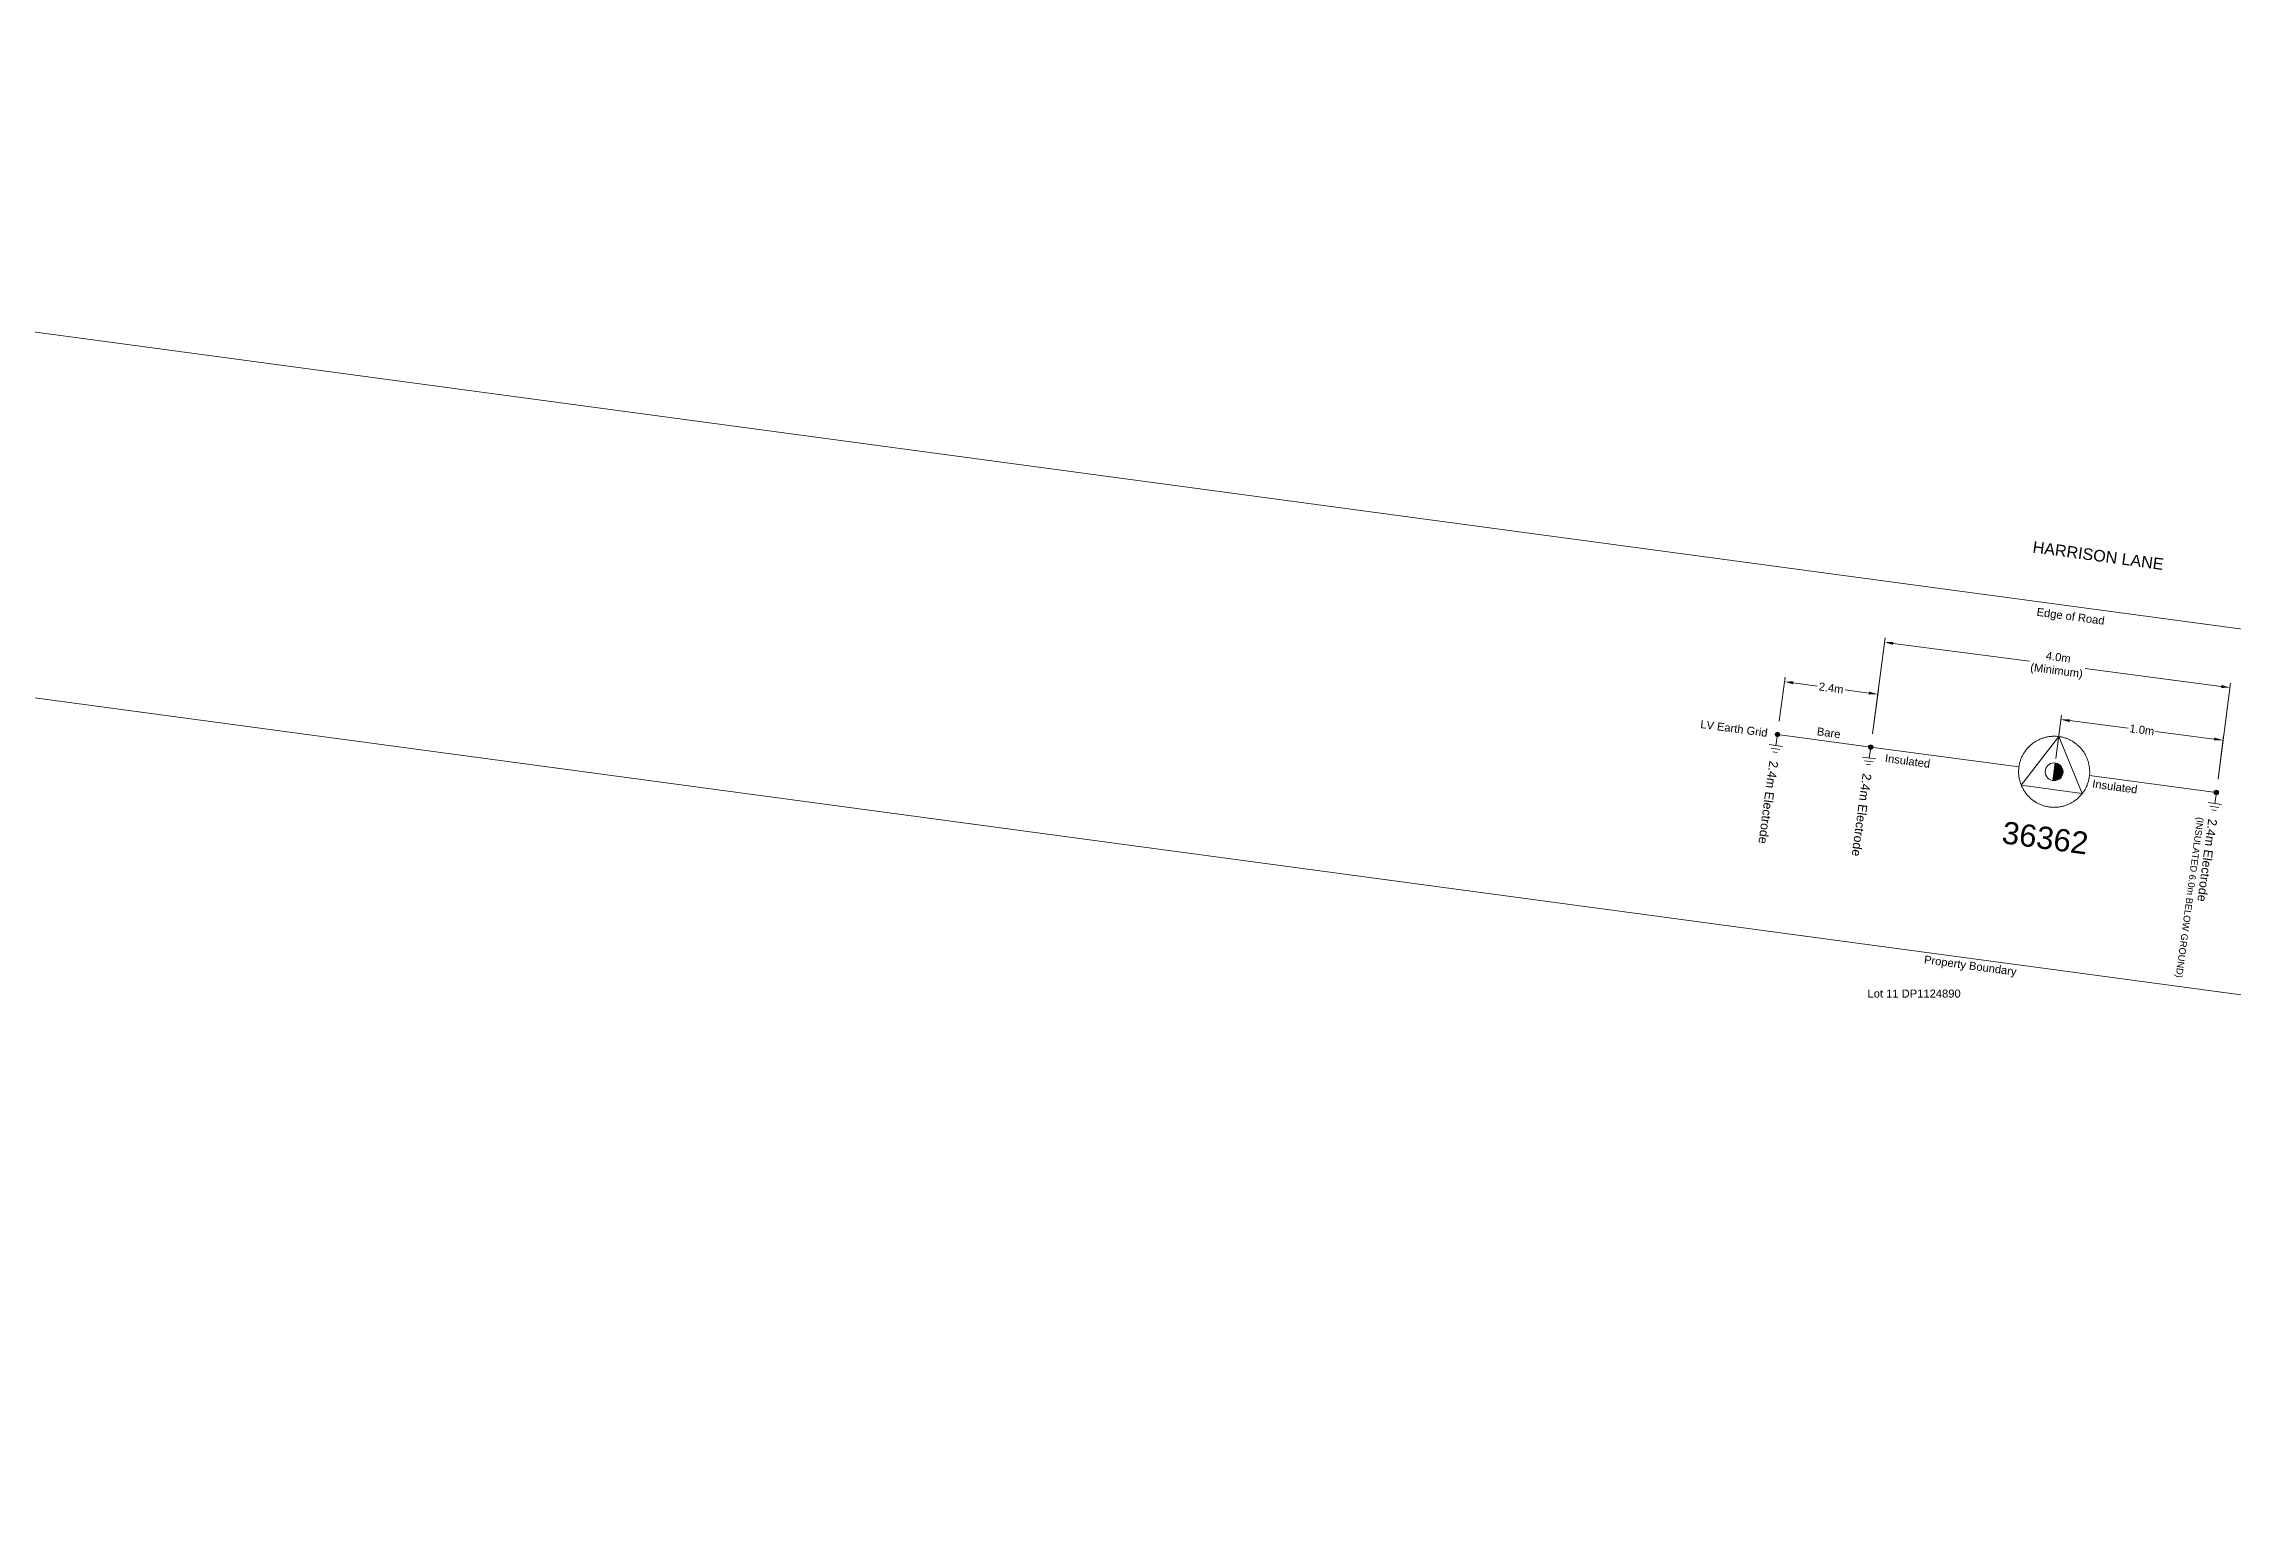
# Model space of a CAD drawing. Header units: metres. Extents: x 254239 to 260101, y 6186854 to 6190266.
# Drawn here: x 260031.66 to 260056.28, y 6188180.6 to 6188197.21 of the extents above; entities that cross this region are included whole.
import ezdxf
from ezdxf.enums import TextEntityAlignment as Align

# ---------------------------------------------------------------- set-up
doc = ezdxf.new("R2010")
doc.units = ezdxf.units.M
doc.linetypes.add('Dash', pattern=[5, 3, -2])
doc.linetypes.add('PHANTOM', pattern=[6.15, 3, -0.75, 0.3, -0.75, 0.3, -0.75, 0.3])
doc.layers.get('0').update_dxf_attribs({"color": 6})
doc.layers.add('_User Miscellaneous7', color=3, linetype='Continuous', lineweight=13)
doc.styles.add('iecARIAL', font='arial.ttf', dxfattribs={"height": 2})
doc.styles.get("Standard").update_dxf_attribs({"font": 'arial.ttf'})
doc.dimstyles.new('1.8mm_1_50 (Earthing)', dxfattribs={"dimtxt": 0.09, "dimasz": 0.1, "dimexe": 0.05, "dimexo": 0.15, "dimgap": 0.025, "dimtad": 0, "dimtoh": 1, "dimdec": 3, "dimlfac": -1, "dimzin": 12, "dimdsep": 46, "dimtxsty": 'Standard', "dimcen": 1, "dimclrd": 7, "dimclre": 7, "dimclrt": 7, "dimadec": 3, "dimazin": 2, "dimtfac": 1, "dimtdec": 3, "dimtmove": 0, "dimatfit": 3, "dimfxl": 1, "dimtolj": 1, "dimtzin": 0, "dimlwd": -1, "dimlwe": -1, "dimarcsym": 0})

# ---------------------------------------------------------------- blocks, each defined once
blk = doc.blocks.new('SUB_POLE_NEW')
at = {"flags": 128}
for points in [[(-0.05, 4), (-0.15, 4), (-0.25, 3.99), (-0.34, 3.99), (-0.44, 3.98), (-0.54, 3.96), (-0.64, 3.95), (-0.73, 3.93), (-0.83, 3.91), (-0.92, 3.89), (-1.02, 3.87), (-1.11, 3.84), (-1.21, 3.81), (-1.3, 3.78), (-1.39, 3.75), (-1.49, 3.71), (-1.58, 3.68), (-1.67, 3.64), (-1.75, 3.59), (-1.84, 3.55), (-1.93, 3.5), (-2.01, 3.46), (-2.1, 3.41), (-2.18, 3.35), (-2.26, 3.3), (-2.34, 3.24), (-2.42, 3.18), (-2.5, 3.12), (-2.58, 3.06), (-2.65, 3), (-2.72, 2.93), (-2.79, 2.86), (-2.86, 2.79), (-2.93, 2.72), (-3, 2.65), (-3.06, 2.58), (-3.12, 2.5), (-3.18, 2.42), (-3.24, 2.34), (-3.3, 2.26), (-3.35, 2.18), (-3.41, 2.1), (-3.46, 2.01), (-3.5, 1.93), (-3.55, 1.84), (-3.59, 1.75), (-3.64, 1.67), (-3.68, 1.58), (-3.71, 1.49), (-3.75, 1.39), (-3.78, 1.3), (-3.81, 1.21), (-3.84, 1.11), (-3.87, 1.02), (-3.89, 0.92), (-3.91, 0.83), (-3.93, 0.73), (-3.95, 0.64), (-3.96, 0.54), (-3.98, 0.44), (-3.99, 0.34), (-3.99, 0.25), (-4, 0.15), (-4, 0.05), (-4, -0.05), (-4, -0.15), (-3.99, -0.25), (-3.99, -0.34), (-3.98, -0.44), (-3.96, -0.54), (-3.95, -0.64), (-3.93, -0.73), (-3.91, -0.83), (-3.89, -0.92), (-3.87, -1.02), (-3.84, -1.11), (-3.81, -1.21), (-3.78, -1.3), (-3.75, -1.39), (-3.71, -1.49), (-3.68, -1.58), (-3.64, -1.67), (-3.59, -1.75), (-3.55, -1.84), (-3.5, -1.93), (-3.46, -2.01), (-3.41, -2.1), (-3.35, -2.18), (-3.3, -2.26), (-3.24, -2.34), (-3.18, -2.42), (-3.12, -2.5), (-3.06, -2.58), (-3, -2.65), (-2.93, -2.72), (-2.86, -2.79), (-2.79, -2.86), (-2.72, -2.93), (-2.65, -3), (-2.58, -3.06), (-2.5, -3.12), (-2.42, -3.18), (-2.34, -3.24), (-2.26, -3.3), (-2.18, -3.35), (-2.1, -3.41), (-2.01, -3.46), (-1.93, -3.5), (-1.84, -3.55), (-1.75, -3.59), (-1.67, -3.64), (-1.58, -3.68), (-1.49, -3.71), (-1.39, -3.75), (-1.3, -3.78), (-1.21, -3.81), (-1.11, -3.84), (-1.02, -3.87), (-0.92, -3.89), (-0.83, -3.91), (-0.73, -3.93), (-0.64, -3.95), (-0.54, -3.96), (-0.44, -3.98), (-0.34, -3.99), (-0.25, -3.99), (-0.15, -4), (-0.05, -4), (0.05, -4), (0.15, -4), (0.25, -3.99), (0.34, -3.99), (0.44, -3.98), (0.54, -3.96), (0.64, -3.95), (0.73, -3.93), (0.83, -3.91), (0.92, -3.89), (1.02, -3.87), (1.11, -3.84), (1.21, -3.81), (1.3, -3.78), (1.39, -3.75), (1.49, -3.71), (1.58, -3.68), (1.67, -3.64), (1.75, -3.59), (1.84, -3.55), (1.93, -3.5), (2.01, -3.46), (2.1, -3.41), (2.18, -3.35), (2.26, -3.3), (2.34, -3.24), (2.42, -3.18), (2.5, -3.12), (2.58, -3.06), (2.65, -3), (2.72, -2.93), (2.79, -2.86), (2.86, -2.79), (2.93, -2.72), (3, -2.65), (3.06, -2.58), (3.12, -2.5), (3.18, -2.42), (3.24, -2.34), (3.3, -2.26), (3.35, -2.18), (3.41, -2.1), (3.46, -2.01), (3.5, -1.93), (3.55, -1.84), (3.59, -1.75), (3.64, -1.67), (3.68, -1.58), (3.71, -1.49), (3.75, -1.39), (3.78, -1.3), (3.81, -1.21), (3.84, -1.11), (3.87, -1.02), (3.89, -0.92), (3.91, -0.83), (3.93, -0.73), (3.95, -0.64), (3.96, -0.54), (3.98, -0.44), (3.99, -0.34), (3.99, -0.25), (4, -0.15), (4, -0.05), (4, 0.05), (4, 0.15), (3.99, 0.25), (3.99, 0.34), (3.98, 0.44), (3.96, 0.54), (3.95, 0.64), (3.93, 0.73), (3.91, 0.83), (3.89, 0.92), (3.87, 1.02), (3.84, 1.11), (3.81, 1.21), (3.78, 1.3), (3.75, 1.39), (3.71, 1.49), (3.68, 1.58), (3.64, 1.67), (3.59, 1.75), (3.55, 1.84), (3.5, 1.93), (3.46, 2.01), (3.41, 2.1), (3.35, 2.18), (3.3, 2.26), (3.24, 2.34), (3.18, 2.42), (3.12, 2.5), (3.06, 2.58), (3, 2.65), (2.93, 2.72), (2.86, 2.79), (2.79, 2.86), (2.72, 2.93), (2.65, 3), (2.58, 3.06), (2.5, 3.12), (2.42, 3.18), (2.34, 3.24), (2.26, 3.3), (2.18, 3.35), (2.1, 3.41), (2.01, 3.46), (1.93, 3.5), (1.84, 3.55), (1.75, 3.59), (1.67, 3.64), (1.58, 3.68), (1.49, 3.71), (1.39, 3.75), (1.3, 3.78), (1.21, 3.81), (1.11, 3.84), (1.02, 3.87), (0.92, 3.89), (0.83, 3.91), (0.73, 3.93), (0.64, 3.95), (0.54, 3.96), (0.44, 3.98), (0.34, 3.99), (0.25, 3.99), (0.15, 4), (0.05, 4)], [(0, 4), (-3.46, -2), (3.46, -2)]]:
    blk.add_lwpolyline(points, close=True, dxfattribs=at)
at = {"flags": 8}
blk.add_attdef('ASSET_NUM', text='', height=2.5, dxfattribs=at).set_placement((0, 7), align=Align.MIDDLE_CENTER)
for tag, flags, p in [('STREET_CODE', 9, (-1.13, 0.95)), ('CONSTRUCTED_VOLTAGE', 9, (-1.13, 0.75)), ('NO_PHASES', 9, (-1.13, 0.55)), ('OPERATING_VOLTAGE', 9, (-1.13, 0.35)), ('OPERATED_BY', 9, (-1.13, 0.15)), ('MAINTAINED_BY', 9, (-1.13, -0.05)), ('SECONDARY_VOLTAGE', 9, (-1.13, -0.65)), ('STATE', 9, (-1.13, -0.85)), ('SUBSTATION_TYPE', 9, (-1.13, -1.05)), ('SUBURB', 9, (-1.13, -1.65)), ('STREETNAME', 9, (-1.13, -1.85)), ('Z', 1, (-1.13, -2.45)), ('ORIENTATION', 9, (-1.13, -0.25)), ('OWNED_BY', 9, (-1.13, -0.45)), ('USAGE', 9, (-1.13, -1.25)), ('LEGEND', 9, (-1.13, -1.45)), ('LOCATION', 9, (-1.13, -2.05)), ('NOTES', 9, (-1.13, -2.25))]:
    blk.add_attdef(tag, text='', height=0.2, dxfattribs=dict(flags=flags)).set_placement(p, align=Align.MIDDLE_LEFT)
blk = doc.blocks.new('Electrode 2.4m (1_50)')
at = {"layer": '_User Miscellaneous7'}
h = blk.add_hatch(color=256, dxfattribs=at)
h.dxf.hatch_style = 1
h.paths.add_polyline_path([(0.025, 0, 1), (-0.025, 0, 1)])
h = blk.add_hatch(color=256, dxfattribs=at)
h.dxf.hatch_style = 1
h.paths.add_polyline_path([(0.025, 0, 1), (-0.025, 0, 1)])
for p, q in [((-0.075, -0.125), (0.075, -0.125)), ((-0.05, -0.1625), (0.05, -0.1625)), ((-0.025, -0.2), (0.025, -0.2)), ((0, -0.025), (0, -0.125))]:
    blk.add_line(p, q, dxfattribs=at)
blk.add_circle((0, 0), 0.025, dxfattribs=at)
at = {"layer": '_User Miscellaneous7', "color": 7, "insert": (0, -0.3), "char_height": 0.1, "attachment_point": 4, "rotation": 270, "style": 'iecARIAL'}
blk.add_mtext('2.4m Electrode', dxfattribs=at)
blk = doc.blocks.new('*D259')
at = {"layer": '_User Miscellaneous7', "color": 7, "transparency": 16777216}
for p, q in [((260052.232, 6188189.446), (260052.374, 6188190.526)), ((260052.467, 6188190.463), (260053.999, 6188190.262)), ((260056.157, 6188189.979), (260054.625, 6188190.18)), ((260056.12, 6188188.935), (260056.262, 6188190.015))]:
    blk.add_line(p, q, dxfattribs=at)
for points in [[(260052.469, 6188190.48), (260052.464, 6188190.447), (260052.368, 6188190.476)], [(260056.159, 6188189.995), (260056.155, 6188189.962), (260056.256, 6188189.966)]]:
    blk.add_solid(points, dxfattribs=at)
at = {"layer": '_User Miscellaneous7', "color": 7, "lineweight": 15, "transparency": 16777216, "insert": (260054.312, 6188190.221), "char_height": 0.09, "attachment_point": 5, "rotation": 352.5142}
blk.add_mtext('\\A1;4.0m \\P(Minimum)', dxfattribs=at)
blk = doc.blocks.new('*D258')
at = {"layer": '_User Miscellaneous7', "color": 7, "transparency": 16777216}
for p, q in [((260054.295, 6188189.168), (260054.358, 6188189.657)), ((260054.451, 6188189.595), (260055.111, 6188189.51)), ((260056.077, 6188189.387), (260055.416, 6188189.471)), ((260056.12, 6188188.935), (260056.182, 6188189.424))]:
    blk.add_line(p, q, dxfattribs=at)
for points in [[(260054.453, 6188189.611), (260054.449, 6188189.578), (260054.352, 6188189.607)], [(260056.079, 6188189.404), (260056.075, 6188189.371), (260056.176, 6188189.374)]]:
    blk.add_solid(points, dxfattribs=at)
at = {"layer": '_User Miscellaneous7', "color": 7, "lineweight": 15, "transparency": 16777216, "insert": (260055.264, 6188189.491), "char_height": 0.09, "attachment_point": 5, "rotation": 352.7192}
blk.add_mtext('\\A1;1.0m ', dxfattribs=at)
blk = doc.blocks.new('*U261')
h = blk.add_hatch(color=256)
h.dxf.hatch_style = 1
h.paths.add_polyline_path([(1, 0, 0.414214), (0, 1), (0, -1, 0.414214)])
blk.add_line((0, 1), (0, -1))
blk.add_circle((0, 0), 1)
blk = doc.blocks.new('*D260')
at = {"layer": '_User Miscellaneous7', "color": 7, "transparency": 16777216}
for p, q in [((260051.183, 6188189.587), (260051.25, 6188190.082)), ((260051.342, 6188190.019), (260051.61, 6188189.983)), ((260052.193, 6188189.905), (260051.925, 6188189.941)), ((260052.233, 6188189.446), (260052.299, 6188189.941))]:
    blk.add_line(p, q, dxfattribs=at)
for points in [[(260051.345, 6188190.036), (260051.34, 6188190.003), (260051.243, 6188190.033)], [(260052.196, 6188189.921), (260052.191, 6188189.888), (260052.293, 6188189.891)]]:
    blk.add_solid(points, dxfattribs=at)
at = {"layer": '_User Miscellaneous7', "color": 7, "lineweight": 15, "transparency": 16777216, "insert": (260051.768, 6188189.962), "char_height": 0.09, "attachment_point": 5, "rotation": 352.3331}
blk.add_mtext('\\A1;2.4m', dxfattribs=at)

msp = doc.modelspace()

# ---------------------------------------------------------------- hatches: boundary and pattern name
at = {"layer": '_User Miscellaneous7'}
h = msp.add_hatch(color=256, dxfattribs=at)
h.dxf.hatch_style = 1
h.paths.add_polyline_path([(260056.1257, 6188188.7826, 1), (260056.0761, 6188188.7893, 1)])
h = msp.add_hatch(color=256, dxfattribs=at)
h.dxf.hatch_style = 1
h.paths.add_polyline_path([(260056.1257, 6188188.7826, 1), (260056.0761, 6188188.7893, 1)])

# ---------------------------------------------------------------- linework, layer by layer
for p, q in [((260056.0099, 6188188.672), (260056.1585, 6188188.652)), ((260056.0297, 6188188.6315), (260056.1288, 6188188.6182)), ((260056.0975, 6188188.7611), (260056.0842, 6188188.662)), ((260056.0494, 6188188.591), (260056.099, 6188188.5844))]:
    msp.add_line(p, q, dxfattribs=at)
at = {"layer": '_User Miscellaneous7', "flags": 128}
for points in [[(260007.4691, 6188197.2091), (260100.716, 6188184.6565)], [(260007.0397, 6188193.1514), (260100.2866, 6188180.5988)]]:
    msp.add_lwpolyline(points, dxfattribs=at)
at = {"layer": '_User Miscellaneous7', "linetype": 'Dash', "flags": 128}
msp.add_lwpolyline([(260051.1632, 6188189.4381), (260052.2125, 6188189.2969)], dxfattribs=at)
at = {"layer": '_User Miscellaneous7', "linetype": 'PHANTOM', "ltscale": 1.6, "flags": 128}
for points in [[(260052.2125, 6188189.2969), (260053.8802, 6188189.0748)], [(260054.6739, 6188188.9754), (260056.1009, 6188188.7859)]]:
    msp.add_lwpolyline(points, dxfattribs=at)
at = {"layer": '_User Miscellaneous7'}
msp.add_circle((260056.1009, 6188188.7859), 0.025, dxfattribs=at)

# ---------------------------------------------------------------- block references
at = {"layer": '_User Miscellaneous7', "rotation": 352.3331432388431}
for p in [(260051.1632, 6188189.4381), (260052.2125, 6188189.2969)]:
    msp.add_blockref('Electrode 2.4m (1_50)', p, dxfattribs=at)
at = {"layer": '_User Miscellaneous7'}
ref = msp.add_blockref('SUB_POLE_NEW', (260054.2763, 6188189.019), dxfattribs=dict(at, xscale=0.1, yscale=0.1, zscale=0.1, rotation=352.3331432388431))
ref.add_attrib('ASSET_NUM', '36362', dxfattribs={"layer": '0', "height": 0.25, "rotation": 352.33314}).set_placement((260054.1763, 6188188.2757), align=Align.MIDDLE_CENTER)
at = {"layer": '_User Miscellaneous7', "xscale": 0.1, "yscale": 0.1, "zscale": 0.1, "rotation": 352.3331432388431}
msp.add_blockref('*U261', (260054.2763, 6188189.019), dxfattribs=at)

# ---------------------------------------------------------------- texts
at = {"layer": '_User Miscellaneous7', "color": 7, "attachment_point": 5, "rotation": 352.33314}
for s, insert, char_height in [('HARRISON LANE', (260054.7723, 6188191.4506), 0.13), ('Edge of Road', (260054.4604, 6188190.7549), 0.09), ('LV Earth Grid', (260050.6749, 6188189.5056), 0.09), ('Bare', (260051.7409, 6188189.4571), 0.09), ('Insulated', (260052.6278, 6188189.1401), 0.09), (' \\PInsulated', (260054.9696, 6188188.9257), 0.09), ('Property Boundary', (260053.3322, 6188186.8257), 0.09)]:
    msp.add_mtext(s, dxfattribs=dict(at, insert=insert, char_height=char_height))
at = {"layer": '_User Miscellaneous7', "color": 7, "attachment_point": 4, "rotation": 262.33314, "style": 'iecARIAL'}
for s, insert, char_height in [('(INSULATED 6.0m BELOW GROUND)', (260055.9122, 6188188.5086), 0.075), ('2.4m Electrode', (260056.0609, 6188188.4886), 0.1)]:
    msp.add_mtext(s, dxfattribs=dict(at, insert=insert, char_height=char_height))
at = {"layer": '_User Miscellaneous7', "color": 7, "insert": (260052.7009, 6188186.5231), "char_height": 0.09, "attachment_point": 5}
msp.add_mtext('Lot 11 DP1124890', dxfattribs=at)

# ---------------------------------------------------------------- dimensions: what is measured, and where the dimension line sits
at = {"layer": '_User Miscellaneous7', "color": 7, "lineweight": 15}
for p1, p2, distance, text, picture, middle in [((260052.2125, 6188189.2969), (260056.1009, 6188188.7859), 1.1898, '4.0m \\P(Minimum)', '*D259', (260054.3117, 6188190.221)), ((260051.1632, 6188189.4381), (260052.2125, 6188189.2969), 0.6, '2.4m', '*D260', (260051.7679, 6188189.9621)), ((260054.2763, 6188189.019), (260056.1009, 6188188.7859), 0.5932, '1.0m ', '*D258', (260055.2638, 6188189.4909))]:
    dim = msp.add_aligned_dim(p1=p1, p2=p2, distance=distance, text=text, dimstyle='1.8mm_1_50 (Earthing)', dxfattribs=at)
    dim.commit()
    dim.dimension.update_dxf_attribs({"geometry": picture, "text_midpoint": middle})

doc.saveas('drawing.dxf')
